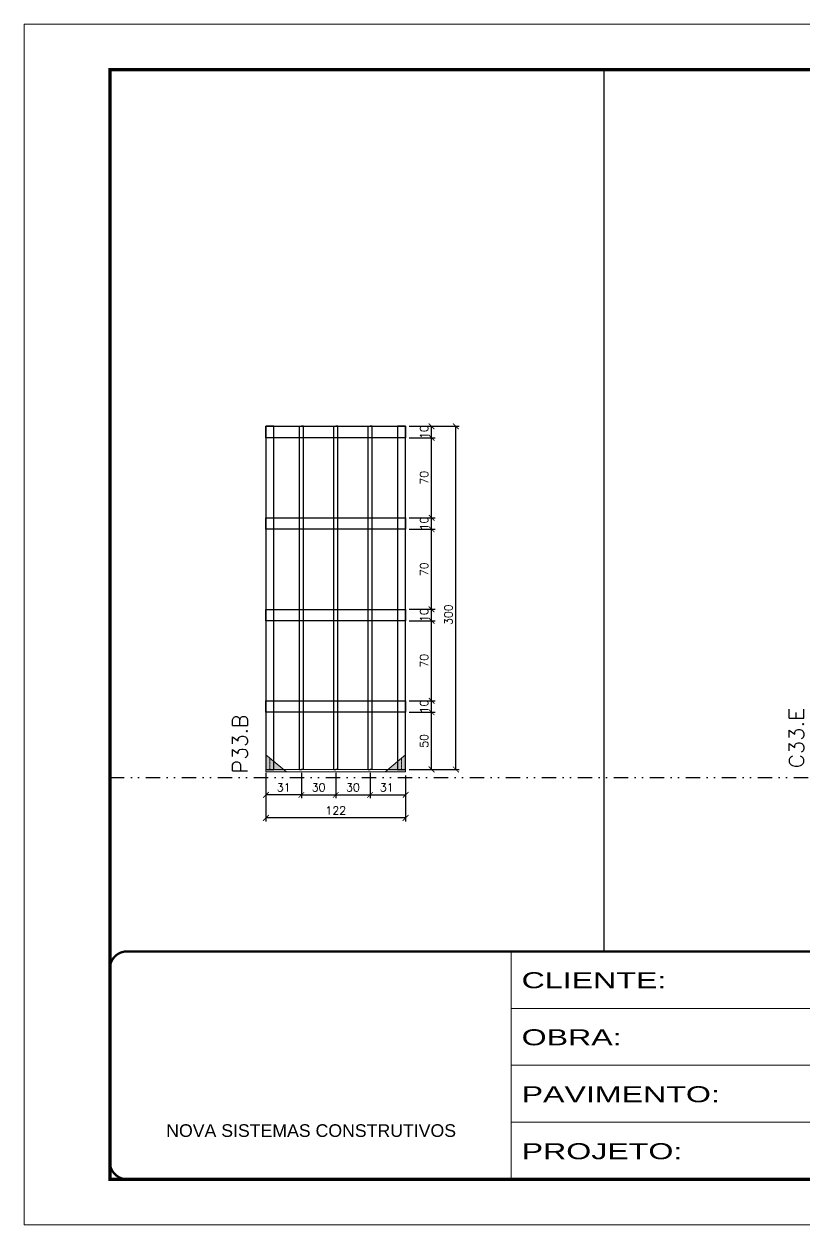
# Model space of a CAD drawing. Extents: x 2949 to 9203, y -16089 to 12527.
# Drawn here: x 2949 to 3631, y -16089 to -15039 of the extents above; entities that cross this region are included whole.
import ezdxf

# ---------------------------------------------------------------- set-up
doc = ezdxf.new("R2010")
doc.units = 0
for name, pattern in [('CONTINUO', [0]), ('DASHED', [0.75, 0.5, -0.25]), ('DIVIDE2', [0.625, 0.25, -0.125, 0, -0.125, 0, -0.125]), ('HIDDEN', [0.375, 0.25, -0.125])]:
    doc.linetypes.add(name, pattern=pattern)
for name, color, linetype in [('COTA', 241, 'Continuous'), ('Nível', 160, 'Continuous'), ('SARR_2.2x10', 60, 'Continuous'), ('SARR_3.5x7', 81, 'Continuous'), ('SARR_7x7', 40, 'Continuous'), ('Texto Nível', 251, 'Continuous')]:
    doc.layers.add(name, color=color, linetype=linetype)
for name, color, linetype, lineweight in [('Folhas', 255, 'Continuous', 9), ('Madeira', 126, 'Continuous', 18), ('Sarr 2.2x7', 40, 'Continuous', 9), ('SARRAFO DE PRESSAO', 251, 'DASHED', 9), ('Texto Seção', 7, 'Continuous', 15)]:
    doc.layers.add(name, color=color, linetype=linetype, lineweight=lineweight)
doc.styles.add('ARIAL', font='arial.ttf')
doc.styles.add('REGUA-120', font='ROMANS.shx', dxfattribs={"height": 15})
doc.styles.add('ROMANS', font='romans.shx')
doc.styles.add('Tecnologia', font='')
doc.styles.get('Tecnologia').set_extended_font_data('Forgotten Futurist')
doc.dimstyles.new('Cota Paínel', dxfattribs={"dimtxt": 7, "dimasz": 5, "dimexe": 3, "dimexo": 3, "dimgap": 3, "dimtad": 1, "dimdec": 1, "dimzin": 12, "dimdsep": 46, "dimtxsty": 'ROMANS', "dimblk": 'ARCHTICK', "dimcen": 0, "dimclrd": 4, "dimclre": 4, "dimclrt": 1, "dimadec": 1, "dimazin": 3, "dimtfac": 1, "dimtdec": 1, "dimtmove": 0, "dimatfit": 3, "dimldrblk": 'OBLIQUE', "dimfxl": 1, "dimtolj": 1, "dimtzin": 12, "dimarcsym": 0})

# ---------------------------------------------------------------- blocks, each defined once
blk = doc.blocks.new('9999999999')
at = {"color": 30, "linetype": 'CONTINUO'}
for p, q in [((98564.6, 34230.2), (98564.6, 34429.4)), ((98564.6, 34379.6), (99584, 34379.6)), ((98564.6, 34329.8), (99488, 34329.8)), ((98564.6, 34280), (99488, 34280))]:
    blk.add_line(p, q, dxfattribs=at)
at = {"color": 30, "linetype": 'CONTINUO', "const_width": 2}
blk.add_lwpolyline([(99584, 34230.2), (99584, 34414.4, 0.414214), (99569, 34429.4), (98229, 34429.4, 0.414214), (98214, 34414.4), (98214, 34245.2, 0.414214), (98229, 34230.2), (99584, 34230.2)], format="xyb", dxfattribs=at)
at = {"layer": 'Folhas'}
blk.add_lwpolyline([(98139, 34190.2), (99624, 34190.2), (99624, 35240.2), (98139, 35240.2)], close=True, dxfattribs=at)
at = {"layer": 'Folhas', "color": 30, "const_width": 3}
blk.add_lwpolyline([(98214, 34230.2), (99584, 34230.2), (99584, 35200.2), (98214, 35200.2)], close=True, dxfattribs=at)
at = {"color": 7, "linetype": 'Continuous', "ltscale": 5, "style": 'ARIAL'}
blk.add_text('NOVA SISTEMAS CONSTRUTIVOS', height=11.059, dxfattribs=at).set_placement((98263.2, 34267.2))
at = {"layer": 'Folhas', "color": 7, "style": 'Tecnologia', "width": 1.5}
for s, p in [('CLIENTE:', (98573.7, 34397.2)), ('OBRA:', (98573.7, 34347.3)), ('PAVIMENTO:', (98573.7, 34297.5)), ('PROJETO:', (98573.7, 34247.7))]:
    blk.add_text(s, height=14, dxfattribs=at).set_placement(p)
blk = doc.blocks.new('_ArchTick')
at = {"color": 0, "linetype": 'ByBlock', "const_width": 0.15}
blk.add_lwpolyline([(-0.5, -0.5), (0.5, 0.5)], dxfattribs=at)
blk = doc.blocks.new('*D3384')
at = {"layer": 'COTA', "color": 4, "lineweight": -2, "transparency": 16777216}
for p, q in [((3160.4, -15709), (3160.4, -15736.2)), ((3282.4, -15709), (3282.4, -15736.2)), ((3282.4, -15733.2), (3160.4, -15733.2))]:
    blk.add_line(p, q, dxfattribs=at)
at = {"layer": 'Defpoints', "color": 0, "transparency": 16777216}
for p in [(3160.4, -15706), (3282.4, -15706), (3160.4, -15733.2)]:
    blk.add_point(p, dxfattribs=at)
at = {"layer": 'COTA', "color": 4, "lineweight": -2, "transparency": 16777216, "xscale": 5, "yscale": 5, "zscale": 5, "rotation": 180}
blk.add_blockref('_ArchTick', (3160.4, -15733.2), dxfattribs=at)
at = {"layer": 'COTA', "color": 4, "lineweight": -2, "transparency": 16777216, "xscale": 5, "yscale": 5, "zscale": 5}
blk.add_blockref('_ArchTick', (3282.4, -15733.2), dxfattribs=at)
at = {"layer": 'COTA', "color": 1, "transparency": 16777216, "insert": (3221.4, -15726.7), "char_height": 7, "attachment_point": 5, "style": 'ROMANS'}
blk.add_mtext('\\A1;122', dxfattribs=at)
blk = doc.blocks.new('_Oblique')
at = {"color": 0, "linetype": 'ByBlock', "lineweight": -2}
blk.add_line((-0.5, -0.5), (0.5, 0.5), dxfattribs=at)
blk = doc.blocks.new('*D3385')
at = {"layer": 'COTA', "color": 4, "lineweight": -2, "transparency": 16777216}
for p, q in [((3160.4, -15693.8), (3160.4, -15716)), ((3191.4, -15693.8), (3191.4, -15716)), ((3191.4, -15713), (3160.4, -15713))]:
    blk.add_line(p, q, dxfattribs=at)
at = {"layer": 'Defpoints', "color": 0, "transparency": 16777216}
for p in [(3160.4, -15690.8), (3191.4, -15690.8), (3160.4, -15713)]:
    blk.add_point(p, dxfattribs=at)
at = {"layer": 'COTA', "color": 4, "lineweight": -2, "transparency": 16777216, "xscale": 5, "yscale": 5, "zscale": 5, "rotation": 180}
blk.add_blockref('_ArchTick', (3160.4, -15713), dxfattribs=at)
at = {"layer": 'COTA', "color": 4, "lineweight": -2, "transparency": 16777216, "xscale": 5, "yscale": 5, "zscale": 5}
blk.add_blockref('_ArchTick', (3191.4, -15713), dxfattribs=at)
at = {"layer": 'COTA', "color": 1, "transparency": 16777216, "insert": (3175.9, -15706.5), "char_height": 7, "attachment_point": 5, "style": 'ROMANS'}
blk.add_mtext('\\A1;31', dxfattribs=at)
blk = doc.blocks.new('*D3386')
at = {"layer": 'COTA', "color": 4, "lineweight": -2, "transparency": 16777216}
for p, q in [((3251.4, -15693.8), (3251.4, -15716)), ((3282.4, -15696), (3282.4, -15716)), ((3251.4, -15713), (3282.4, -15713))]:
    blk.add_line(p, q, dxfattribs=at)
at = {"layer": 'Defpoints', "color": 0, "transparency": 16777216}
for p in [(3251.4, -15690.8), (3282.4, -15693), (3282.4, -15713)]:
    blk.add_point(p, dxfattribs=at)
at = {"layer": 'COTA', "color": 4, "lineweight": -2, "transparency": 16777216, "xscale": 5, "yscale": 5, "zscale": 5, "rotation": 180}
blk.add_blockref('_ArchTick', (3251.4, -15713), dxfattribs=at)
at = {"layer": 'COTA', "color": 4, "lineweight": -2, "transparency": 16777216, "xscale": 5, "yscale": 5, "zscale": 5}
blk.add_blockref('_ArchTick', (3282.4, -15713), dxfattribs=at)
at = {"layer": 'COTA', "color": 1, "transparency": 16777216, "insert": (3265.9, -15706.5), "char_height": 7, "attachment_point": 5, "style": 'ROMANS'}
blk.add_mtext('\\A1;31', dxfattribs=at)
blk = doc.blocks.new('*D3387')
at = {"layer": 'COTA', "color": 4, "lineweight": -2, "transparency": 16777216}
for p, q in [((3191.4, -15693.8), (3191.4, -15716)), ((3221.4, -15693.8), (3221.4, -15716)), ((3191.4, -15713), (3221.4, -15713))]:
    blk.add_line(p, q, dxfattribs=at)
at = {"layer": 'Defpoints', "color": 0, "transparency": 16777216}
for p in [(3191.4, -15690.8), (3221.4, -15690.8), (3221.4, -15713)]:
    blk.add_point(p, dxfattribs=at)
at = {"layer": 'COTA', "color": 4, "lineweight": -2, "transparency": 16777216, "xscale": 5, "yscale": 5, "zscale": 5, "rotation": 180}
blk.add_blockref('_ArchTick', (3191.4, -15713), dxfattribs=at)
at = {"layer": 'COTA', "color": 4, "lineweight": -2, "transparency": 16777216, "xscale": 5, "yscale": 5, "zscale": 5}
blk.add_blockref('_ArchTick', (3221.4, -15713), dxfattribs=at)
at = {"layer": 'COTA', "color": 1, "transparency": 16777216, "insert": (3206.4, -15706.5), "char_height": 7, "attachment_point": 5, "style": 'ROMANS'}
blk.add_mtext('\\A1;30', dxfattribs=at)
blk = doc.blocks.new('*D3388')
at = {"layer": 'COTA', "color": 4, "lineweight": -2, "transparency": 16777216}
for p, q in [((3285.4, -15640.8), (3308.1, -15640.8)), ((3305.1, -15690.8), (3305.1, -15640.8)), ((3285.4, -15690.8), (3308.1, -15690.8))]:
    blk.add_line(p, q, dxfattribs=at)
at = {"layer": 'Defpoints', "color": 0, "transparency": 16777216}
for p in [(3282.4, -15640.8), (3305.1, -15640.8), (3282.4, -15690.8)]:
    blk.add_point(p, dxfattribs=at)
at = {"layer": 'COTA', "color": 4, "lineweight": -2, "transparency": 16777216, "xscale": 5, "yscale": 5, "zscale": 5}
for p, rotation in [((3305.1, -15640.8), 90), ((3305.1, -15690.8), 270)]:
    blk.add_blockref('_ArchTick', p, dxfattribs=dict(at, rotation=rotation))
at = {"layer": 'COTA', "color": 1, "transparency": 16777216, "insert": (3298.6, -15665.8), "char_height": 7, "attachment_point": 5, "rotation": 90, "style": 'ROMANS'}
blk.add_mtext('\\A1;50', dxfattribs=at)
blk = doc.blocks.new('*D3389')
at = {"layer": 'COTA', "color": 4, "lineweight": -2, "transparency": 16777216}
for p, q in [((3221.4, -15693.8), (3221.4, -15716)), ((3251.4, -15693.8), (3251.4, -15716)), ((3221.4, -15713), (3251.4, -15713))]:
    blk.add_line(p, q, dxfattribs=at)
at = {"layer": 'Defpoints', "color": 0, "transparency": 16777216}
for p in [(3221.4, -15690.8), (3251.4, -15690.8), (3251.4, -15713)]:
    blk.add_point(p, dxfattribs=at)
at = {"layer": 'COTA', "color": 4, "lineweight": -2, "transparency": 16777216, "xscale": 5, "yscale": 5, "zscale": 5, "rotation": 180}
blk.add_blockref('_ArchTick', (3221.4, -15713), dxfattribs=at)
at = {"layer": 'COTA', "color": 4, "lineweight": -2, "transparency": 16777216, "xscale": 5, "yscale": 5, "zscale": 5}
blk.add_blockref('_ArchTick', (3251.4, -15713), dxfattribs=at)
at = {"layer": 'COTA', "color": 1, "transparency": 16777216, "insert": (3236.4, -15706.5), "char_height": 7, "attachment_point": 5, "style": 'ROMANS'}
blk.add_mtext('\\A1;30', dxfattribs=at)
blk = doc.blocks.new('*D3390')
at = {"layer": 'COTA', "color": 4, "lineweight": -2, "transparency": 16777216}
for p, q in [((3285.4, -15630.8), (3308.1, -15630.8)), ((3305.1, -15640.8), (3305.1, -15630.8)), ((3285.4, -15640.8), (3308.1, -15640.8))]:
    blk.add_line(p, q, dxfattribs=at)
at = {"layer": 'Defpoints', "color": 0, "transparency": 16777216}
for p in [(3282.4, -15630.8), (3305.1, -15630.8), (3282.4, -15640.8)]:
    blk.add_point(p, dxfattribs=at)
at = {"layer": 'COTA', "color": 4, "lineweight": -2, "transparency": 16777216, "xscale": 5, "yscale": 5, "zscale": 5}
for p, rotation in [((3305.1, -15630.8), 90), ((3305.1, -15640.8), 270)]:
    blk.add_blockref('_ArchTick', p, dxfattribs=dict(at, rotation=rotation))
at = {"layer": 'COTA', "color": 1, "transparency": 16777216, "insert": (3298.6, -15635.8), "char_height": 7, "attachment_point": 5, "rotation": 90, "style": 'ROMANS'}
blk.add_mtext('\\A1;10', dxfattribs=at)
blk = doc.blocks.new('*D3391')
at = {"layer": 'COTA', "color": 4, "lineweight": -2, "transparency": 16777216}
for p, q in [((3285.4, -15560.8), (3308.1, -15560.8)), ((3305.1, -15630.8), (3305.1, -15560.8)), ((3285.4, -15630.8), (3308.1, -15630.8))]:
    blk.add_line(p, q, dxfattribs=at)
at = {"layer": 'Defpoints', "color": 0, "transparency": 16777216}
for p in [(3282.4, -15560.8), (3305.1, -15560.8), (3282.4, -15630.8)]:
    blk.add_point(p, dxfattribs=at)
at = {"layer": 'COTA', "color": 4, "lineweight": -2, "transparency": 16777216, "xscale": 5, "yscale": 5, "zscale": 5}
for p, rotation in [((3305.1, -15560.8), 90), ((3305.1, -15630.8), 270)]:
    blk.add_blockref('_ArchTick', p, dxfattribs=dict(at, rotation=rotation))
at = {"layer": 'COTA', "color": 1, "transparency": 16777216, "insert": (3298.6, -15595.8), "char_height": 7, "attachment_point": 5, "rotation": 90, "style": 'ROMANS'}
blk.add_mtext('\\A1;70', dxfattribs=at)
blk = doc.blocks.new('*D3392')
at = {"layer": 'COTA', "color": 4, "lineweight": -2, "transparency": 16777216}
for p, q in [((3285.4, -15550.8), (3308.1, -15550.8)), ((3285.4, -15560.8), (3308.1, -15560.8)), ((3305.1, -15560.8), (3305.1, -15550.8))]:
    blk.add_line(p, q, dxfattribs=at)
at = {"layer": 'Defpoints', "color": 0, "transparency": 16777216}
for p in [(3282.4, -15550.8), (3282.4, -15560.8), (3305.1, -15550.8)]:
    blk.add_point(p, dxfattribs=at)
at = {"layer": 'COTA', "color": 4, "lineweight": -2, "transparency": 16777216, "xscale": 5, "yscale": 5, "zscale": 5}
for p, rotation in [((3305.1, -15550.8), 90), ((3305.1, -15560.8), 270)]:
    blk.add_blockref('_ArchTick', p, dxfattribs=dict(at, rotation=rotation))
at = {"layer": 'COTA', "color": 1, "transparency": 16777216, "insert": (3298.6, -15555.8), "char_height": 7, "attachment_point": 5, "rotation": 90, "style": 'ROMANS'}
blk.add_mtext('\\A1;10', dxfattribs=at)
blk = doc.blocks.new('*D3393')
at = {"layer": 'COTA', "color": 4, "lineweight": -2, "transparency": 16777216}
for p, q in [((3285.4, -15480.8), (3308.1, -15480.8)), ((3305.1, -15550.8), (3305.1, -15480.8)), ((3285.4, -15550.8), (3308.1, -15550.8))]:
    blk.add_line(p, q, dxfattribs=at)
at = {"layer": 'Defpoints', "color": 0, "transparency": 16777216}
for p in [(3282.4, -15480.8), (3305.1, -15480.8), (3282.4, -15550.8)]:
    blk.add_point(p, dxfattribs=at)
at = {"layer": 'COTA', "color": 4, "lineweight": -2, "transparency": 16777216, "xscale": 5, "yscale": 5, "zscale": 5}
for p, rotation in [((3305.1, -15480.8), 90), ((3305.1, -15550.8), 270)]:
    blk.add_blockref('_ArchTick', p, dxfattribs=dict(at, rotation=rotation))
at = {"layer": 'COTA', "color": 1, "transparency": 16777216, "insert": (3298.6, -15515.8), "char_height": 7, "attachment_point": 5, "rotation": 90, "style": 'ROMANS'}
blk.add_mtext('\\A1;70', dxfattribs=at)
blk = doc.blocks.new('*D3394')
at = {"layer": 'COTA', "color": 4, "lineweight": -2, "transparency": 16777216}
for p, q in [((3285.4, -15470.8), (3308.1, -15470.8)), ((3305.1, -15480.8), (3305.1, -15470.8)), ((3285.4, -15480.8), (3308.1, -15480.8))]:
    blk.add_line(p, q, dxfattribs=at)
at = {"layer": 'Defpoints', "color": 0, "transparency": 16777216}
for p in [(3282.4, -15470.8), (3305.1, -15470.8), (3282.4, -15480.8)]:
    blk.add_point(p, dxfattribs=at)
at = {"layer": 'COTA', "color": 4, "lineweight": -2, "transparency": 16777216, "xscale": 5, "yscale": 5, "zscale": 5}
for p, rotation in [((3305.1, -15470.8), 90), ((3305.1, -15480.8), 270)]:
    blk.add_blockref('_ArchTick', p, dxfattribs=dict(at, rotation=rotation))
at = {"layer": 'COTA', "color": 1, "transparency": 16777216, "insert": (3298.6, -15475.8), "char_height": 7, "attachment_point": 5, "rotation": 90, "style": 'ROMANS'}
blk.add_mtext('\\A1;10', dxfattribs=at)
blk = doc.blocks.new('*D3395')
at = {"layer": 'COTA', "color": 4, "lineweight": -2, "transparency": 16777216}
for p, q in [((3285.4, -15400.8), (3308.1, -15400.8)), ((3305.1, -15470.8), (3305.1, -15400.8)), ((3285.4, -15470.8), (3308.1, -15470.8))]:
    blk.add_line(p, q, dxfattribs=at)
at = {"layer": 'Defpoints', "color": 0, "transparency": 16777216}
for p in [(3282.4, -15400.8), (3305.1, -15400.8), (3282.4, -15470.8)]:
    blk.add_point(p, dxfattribs=at)
at = {"layer": 'COTA', "color": 4, "lineweight": -2, "transparency": 16777216, "xscale": 5, "yscale": 5, "zscale": 5}
for p, rotation in [((3305.1, -15400.8), 90), ((3305.1, -15470.8), 270)]:
    blk.add_blockref('_ArchTick', p, dxfattribs=dict(at, rotation=rotation))
at = {"layer": 'COTA', "color": 1, "transparency": 16777216, "insert": (3298.6, -15435.8), "char_height": 7, "attachment_point": 5, "rotation": 90, "style": 'ROMANS'}
blk.add_mtext('\\A1;70', dxfattribs=at)
blk = doc.blocks.new('*D3396')
at = {"layer": 'COTA', "color": 4, "lineweight": -2, "transparency": 16777216}
for p, q in [((3285.4, -15390.8), (3329.3, -15390.8)), ((3326.3, -15690.8), (3326.3, -15390.8)), ((3285.4, -15690.8), (3329.3, -15690.8))]:
    blk.add_line(p, q, dxfattribs=at)
at = {"layer": 'Defpoints', "color": 0, "transparency": 16777216}
for p in [(3282.4, -15390.8), (3326.3, -15390.8), (3282.4, -15690.8)]:
    blk.add_point(p, dxfattribs=at)
at = {"layer": 'COTA', "color": 4, "lineweight": -2, "transparency": 16777216, "xscale": 5, "yscale": 5, "zscale": 5}
for p, rotation in [((3326.3, -15390.8), 90), ((3326.3, -15690.8), 270)]:
    blk.add_blockref('_ArchTick', p, dxfattribs=dict(at, rotation=rotation))
at = {"layer": 'COTA', "color": 1, "transparency": 16777216, "insert": (3319.8, -15555.5), "char_height": 7, "attachment_point": 5, "rotation": 90, "style": 'ROMANS'}
blk.add_mtext('\\A1;300', dxfattribs=at)
blk = doc.blocks.new('*D3397')
at = {"layer": 'COTA', "color": 4, "lineweight": -2, "transparency": 16777216}
for p, q in [((3285.4, -15390.8), (3308.1, -15390.8)), ((3305.1, -15400.8), (3305.1, -15390.8)), ((3285.4, -15400.8), (3308.1, -15400.8))]:
    blk.add_line(p, q, dxfattribs=at)
at = {"layer": 'Defpoints', "color": 0, "transparency": 16777216}
for p in [(3282.4, -15390.8), (3305.1, -15390.8), (3282.4, -15400.8)]:
    blk.add_point(p, dxfattribs=at)
at = {"layer": 'COTA', "color": 4, "lineweight": -2, "transparency": 16777216, "xscale": 5, "yscale": 5, "zscale": 5}
for p, rotation in [((3305.1, -15390.8), 90), ((3305.1, -15400.8), 270)]:
    blk.add_blockref('_ArchTick', p, dxfattribs=dict(at, rotation=rotation))
at = {"layer": 'COTA', "color": 1, "transparency": 16777216, "insert": (3298.6, -15395.8), "char_height": 7, "attachment_point": 5, "rotation": 90, "style": 'ROMANS'}
blk.add_mtext('\\A1;10', dxfattribs=at)

msp = doc.modelspace()

# ---------------------------------------------------------------- hatches: boundary and pattern name
at = {"layer": 'Madeira'}
h = msp.add_hatch(color=252, dxfattribs=at)
h.dxf.hatch_style = 2
h.paths.add_polyline_path([(3160.41, -15677.98), (3160.41, -15692.98), (3178.41, -15692.98)])
h = msp.add_hatch(color=252, dxfattribs=at)
h.dxf.hatch_style = 2
h.paths.add_polyline_path([(3282.41, -15677.98), (3282.41, -15692.98), (3264.41, -15692.98)])

# ---------------------------------------------------------------- linework, layer by layer
at = {"layer": 'Madeira', "color": 1, "linetype": 'HIDDEN'}
for p, q in [((3163.91, -15681.48), (3163.91, -15690.78)), ((3163.91, -15681.48), (3163.91, -15690.78)), ((3167.41, -15684.99), (3167.41, -15690.78)), ((3278.91, -15681.48), (3278.91, -15690.78)), ((3278.91, -15681.48), (3278.91, -15690.78)), ((3170.25, -15690.78), (3160.41, -15690.78)), ((3170.25, -15690.78), (3160.41, -15690.78)), ((3176.21, -15690.78), (3160.41, -15690.78)), ((3266.61, -15690.78), (3282.41, -15690.78)), ((3272.58, -15690.78), (3282.41, -15690.78)), ((3272.58, -15690.78), (3282.41, -15690.78))]:
    msp.add_line(p, q, dxfattribs=at)
at = {"layer": 'Madeira'}
msp.add_line((3160.41, -15690.78), (3160.41, -15692.98), dxfattribs=at)
msp.add_line((3160.41, -15690.78), (3160.41, -15692.98), dxfattribs=at)
msp.add_line((3160.41, -15690.78), (3160.41, -15692.98), dxfattribs=at)
at = {"layer": 'Madeira', "color": 0}
for points in [[(3160.41, -15677.98), (3160.41, -15692.98), (3178.41, -15692.98), (3160.41, -15677.98)], [(3282.41, -15677.98), (3282.41, -15692.98), (3264.41, -15692.98), (3282.41, -15677.98)]]:
    msp.add_lwpolyline(points, dxfattribs=at)
at = {"layer": 'Nível', "color": 4, "linetype": 'DIVIDE2', "ltscale": 50}
msp.add_line((3024.03, -15697.98), (4394.03, -15697.98), dxfattribs=at)
at = {"layer": 'Sarr 2.2x7'}
msp.add_lwpolyline([(3282.41, -15690.78), (3160.41, -15690.78), (3160.41, -15692.98), (3282.41, -15692.98)], close=True, dxfattribs=at)
at = {"layer": 'SARR_2.2x10'}
for points in [[(3160.41, -15390.79), (3282.41, -15390.79), (3282.41, -15400.79), (3160.41, -15400.79)], [(3160.41, -15470.82), (3282.41, -15470.82), (3282.41, -15480.82), (3160.41, -15480.82)], [(3160.41, -15550.82), (3282.41, -15550.82), (3282.41, -15560.82), (3160.41, -15560.82)], [(3160.41, -15630.82), (3282.41, -15630.82), (3282.41, -15640.82), (3160.41, -15640.82)]]:
    msp.add_lwpolyline(points, close=True, dxfattribs=at)
at = {"layer": 'SARR_3.5x7'}
for p, q in [((3189.66, -15690.78), (3189.66, -15390.78)), ((3189.66, -15390.78), (3191.41, -15390.78)), ((3193.16, -15390.78), (3191.41, -15390.78)), ((3193.16, -15690.78), (3193.16, -15390.78)), ((3219.66, -15690.78), (3219.66, -15390.78)), ((3219.66, -15390.78), (3221.41, -15390.78)), ((3223.16, -15390.78), (3221.41, -15390.78)), ((3223.16, -15690.78), (3223.16, -15390.78)), ((3249.66, -15690.78), (3249.66, -15390.78)), ((3249.66, -15390.78), (3251.41, -15390.78)), ((3253.16, -15390.78), (3251.41, -15390.78)), ((3253.16, -15690.78), (3253.16, -15390.78)), ((3189.66, -15690.78), (3191.41, -15690.78)), ((3193.16, -15690.78), (3191.41, -15690.78)), ((3219.66, -15690.78), (3221.41, -15690.78)), ((3223.16, -15690.78), (3221.41, -15690.78)), ((3249.66, -15690.78), (3251.41, -15690.78)), ((3253.16, -15690.78), (3251.41, -15690.78))]:
    msp.add_line(p, q, dxfattribs=at)
at = {"layer": 'SARR_7x7'}
for points in [[(3160.41, -15690.78), (3167.41, -15690.78), (3167.41, -15390.78), (3160.41, -15390.78)], [(3275.41, -15690.78), (3282.41, -15690.78), (3282.41, -15390.78), (3275.41, -15390.78)]]:
    msp.add_lwpolyline(points, close=True, dxfattribs=at)
at = {"layer": 'Texto Nível'}
msp.add_line((3455.83, -15849.82), (3455.83, -15079.07), dxfattribs=at)

# ---------------------------------------------------------------- block references
at = {"layer": 'SARRAFO DE PRESSAO', "color": 6, "linetype": 'ByBlock'}
msp.add_blockref('9999999999', (-95189.94, -50279.27), dxfattribs=at)

# ---------------------------------------------------------------- texts
at = {"layer": 'Texto Seção', "style": 'REGUA-120'}
msp.add_text('P33.B', height=13, rotation=90, dxfattribs=at).set_placement((3144.29, -15694.1))
at = {"layer": 'Texto Seção', "style": 'REGUA-120', "width": 1.05}
msp.add_text('C33.E', height=13, rotation=90, dxfattribs=at).set_placement((3630.46, -15689.69))

# ---------------------------------------------------------------- dimensions: what is measured, and where the dimension line sits
at = {"layer": 'COTA'}
for base, p1, p2, picture, middle in [((3305.11, -15390.75), (3282.41, -15400.75), (3282.41, -15390.75), '*D3397', (3305.11, -15395.75)), ((3326.33, -15390.78), (3282.41, -15690.82), (3282.41, -15390.78), '*D3396', (3326.33, -15555.48)), ((3305.11, -15470.78), (3282.41, -15480.78), (3282.41, -15470.78), '*D3394', (3305.11, -15475.78)), ((3305.11, -15550.78), (3282.41, -15560.78), (3282.41, -15550.78), '*D3392', (3305.11, -15555.78)), ((3305.11, -15630.78), (3282.41, -15640.78), (3282.41, -15630.78), '*D3390', (3305.11, -15635.78))]:
    dim = msp.add_linear_dim(base=base, p1=p1, p2=p2, angle=90, dimstyle='Cota Paínel', dxfattribs=at)
    dim.commit()
    dim.dimension.update_dxf_attribs({"geometry": picture, "text_midpoint": middle, "dimtype": 160})
for base, p1, p2, angle, picture, middle in [((3305.11, -15400.79), (3282.41, -15470.78), (3282.41, -15400.79), 90, '*D3395', (3298.61, -15435.79)), ((3305.11, -15480.78), (3282.41, -15550.78), (3282.41, -15480.78), 90, '*D3393', (3298.61, -15515.78)), ((3305.11, -15560.78), (3282.41, -15630.78), (3282.41, -15560.78), 90, '*D3391', (3298.61, -15595.78)), ((3305.11, -15640.78), (3282.41, -15690.78), (3282.41, -15640.78), 90, '*D3388', (3298.61, -15665.78)), ((3160.41, -15712.98), (3191.41, -15690.78), (3160.41, -15690.78), 180, '*D3385', (3175.91, -15706.48)), ((3160.41, -15733.16), (3282.41, -15705.98), (3160.41, -15705.98), 180, '*D3384', (3221.41, -15726.66))]:
    dim = msp.add_linear_dim(base=base, p1=p1, p2=p2, angle=angle, dimstyle='Cota Paínel', dxfattribs=at)
    dim.commit()
    dim.dimension.update_dxf_attribs({"geometry": picture, "text_midpoint": middle})
for base, p1, p2, picture, middle in [((3221.41, -15712.98), (3191.41, -15690.78), (3221.41, -15690.78), '*D3387', (3206.41, -15706.48)), ((3251.41, -15712.98), (3221.41, -15690.78), (3251.41, -15690.78), '*D3389', (3236.41, -15706.48))]:
    dim = msp.add_linear_dim(base=base, p1=p1, p2=p2, dimstyle='Cota Paínel', dxfattribs=at)
    dim.commit()
    dim.dimension.update_dxf_attribs({"geometry": picture, "text_midpoint": middle})
dim = msp.add_linear_dim(base=(3282.41, -15712.98), p1=(3251.41, -15690.78), p2=(3282.41, -15692.98), dimstyle='Cota Paínel', dxfattribs=at)
dim.commit()
dim.dimension.update_dxf_attribs({"geometry": '*D3386', "text_midpoint": (3265.91, -15712.98), "dimtype": 160})

doc.saveas('drawing.dxf')
